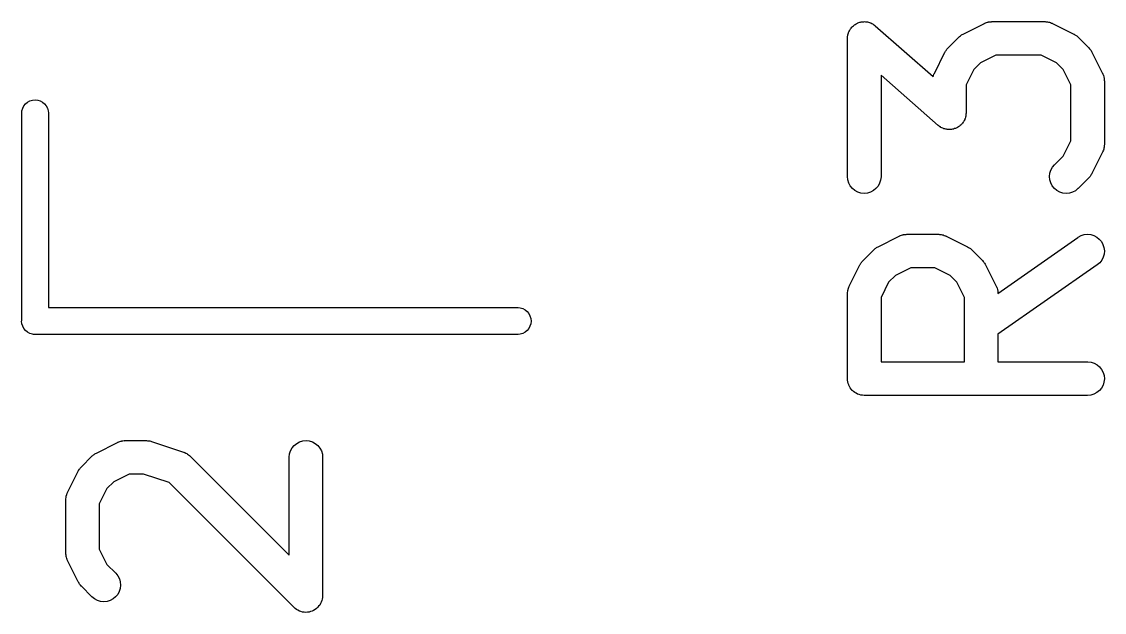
# Model space of a CAD drawing. Extents: x -1.2 to 49.3, y 2.3 to 45.6.
# Drawn here: x 25.98 to 30.827, y 15.616 to 18.261 of the extents above; entities that cross this region are included whole.
import ezdxf

# ---------------------------------------------------------------- set-up
doc = ezdxf.new("R2010")
doc.units = 0
doc.layers.add('BLACK', color=7, linetype='CONTINUOUS')

msp = doc.modelspace()

# ---------------------------------------------------------------- linework, layer by layer
at = {"layer": 'BLACK', "linetype": 'CONTINUOUS'}
for p, q in [((29.6892, 18.2258), (29.6905, 18.2281)), ((29.6905, 18.2281), (29.6935, 18.2317)), ((29.6935, 18.2317), (29.6963, 18.2355)), ((29.6963, 18.2355), (29.6982, 18.2373)), ((29.6982, 18.2373), (29.6999, 18.2393)), ((29.6999, 18.2393), (29.7036, 18.2422)), ((29.7036, 18.2422), (29.707, 18.2454)), ((29.707, 18.2454), (29.7093, 18.2468)), ((29.7093, 18.2468), (29.7113, 18.2485)), ((29.7113, 18.2485), (29.7155, 18.2506)), ((29.7155, 18.2506), (29.7195, 18.2531)), ((29.7195, 18.2531), (29.722, 18.254)), ((29.722, 18.254), (29.7243, 18.2553)), ((29.7243, 18.2553), (29.7288, 18.2566)), ((29.7288, 18.2566), (29.7332, 18.2582)), ((29.7332, 18.2582), (29.7358, 18.2586)), ((29.7358, 18.2586), (29.7383, 18.2594)), ((29.7383, 18.2594), (29.743, 18.2598)), ((29.743, 18.2598), (29.7477, 18.2606)), ((29.7477, 18.2606), (29.7503, 18.2605)), ((29.7503, 18.2605), (29.7529, 18.2607)), ((29.7529, 18.2607), (29.7576, 18.2602)), ((29.7576, 18.2602), (29.7623, 18.2601)), ((29.7623, 18.2601), (29.7648, 18.2595)), ((29.7648, 18.2595), (29.7675, 18.2592)), ((29.7675, 18.2592), (29.772, 18.2578)), ((29.772, 18.2578), (29.7765, 18.2567)), ((29.7765, 18.2567), (29.7789, 18.2556)), ((29.7789, 18.2556), (29.7814, 18.2549)), ((29.7814, 18.2549), (29.7856, 18.2526)), ((29.7856, 18.2526), (29.7899, 18.2507)), ((29.7899, 18.2507), (29.792, 18.2491)), ((29.792, 18.2491), (29.7943, 18.2479)), ((29.7943, 18.2479), (29.7979, 18.2449)), ((29.7979, 18.2449), (29.8018, 18.2422)), ((29.8018, 18.2422), (30.0611, 18.0153)), ((30.195, 18.2052), (30.2903, 18.2528)), ((30.2903, 18.2528), (30.2912, 18.2533)), ((30.2912, 18.2533), (30.2933, 18.254)), ((30.2933, 18.254), (30.2952, 18.2551)), ((30.2952, 18.2551), (30.3001, 18.2565)), ((30.3001, 18.2565), (30.3049, 18.2583)), ((30.3049, 18.2583), (30.3071, 18.2586)), ((30.3071, 18.2586), (30.3092, 18.2593)), ((30.3092, 18.2593), (30.3143, 18.2598)), ((30.3143, 18.2598), (30.3194, 18.2606)), ((30.3194, 18.2606), (30.3216, 18.2605)), ((30.3216, 18.2605), (30.3238, 18.2607)), ((30.3238, 18.2607), (30.5619, 18.2607)), ((30.5619, 18.2607), (30.563, 18.2607)), ((30.563, 18.2607), (30.5651, 18.2605)), ((30.5651, 18.2605), (30.5674, 18.2605)), ((30.5674, 18.2605), (30.5724, 18.2596)), ((30.5724, 18.2596), (30.5775, 18.2591)), ((30.5775, 18.2591), (30.5796, 18.2584)), ((30.5796, 18.2584), (30.5818, 18.258)), ((30.5818, 18.258), (30.5866, 18.2562)), ((30.5866, 18.2562), (30.5914, 18.2546)), ((30.5914, 18.2546), (30.5934, 18.2536)), ((30.5934, 18.2536), (30.5954, 18.2528)), ((30.5954, 18.2528), (30.6907, 18.2052)), ((29.6774, 18.1868), (29.6779, 18.1914)), ((29.6774, 18.1857), (29.6774, 18.1868)), ((29.6774, 17.5667), (29.6774, 18.1857)), ((29.6779, 18.1914), (29.6781, 18.1961)), ((29.6781, 18.1961), (29.6787, 18.1987)), ((29.6787, 18.1987), (29.679, 18.2013)), ((29.679, 18.2013), (29.6804, 18.2058)), ((29.6804, 18.2058), (29.6815, 18.2104)), ((29.6815, 18.2104), (29.6826, 18.2128)), ((29.6826, 18.2128), (29.6834, 18.2153)), ((29.6834, 18.2153), (29.6857, 18.2194)), ((29.6857, 18.2194), (29.6877, 18.2237)), ((29.6877, 18.2237), (29.6892, 18.2258)), ((30.1279, 18.1435), (30.1755, 18.1911)), ((30.1755, 18.1911), (30.1763, 18.1919)), ((30.1763, 18.1919), (30.1796, 18.1945)), ((30.1796, 18.1945), (30.1826, 18.1974)), ((30.1826, 18.1974), (30.1853, 18.199)), ((30.1853, 18.199), (30.1877, 18.201)), ((30.1877, 18.201), (30.1915, 18.2029)), ((30.1915, 18.2029), (30.195, 18.2052)), ((30.6907, 18.2052), (30.6916, 18.2047)), ((30.6916, 18.2047), (30.6952, 18.2024)), ((30.6952, 18.2024), (30.6989, 18.2004)), ((30.6989, 18.2004), (30.7013, 18.1984)), ((30.7013, 18.1984), (30.7039, 18.1967)), ((30.7039, 18.1967), (30.7069, 18.1938)), ((30.7069, 18.1938), (30.7102, 18.1911)), ((30.7102, 18.1911), (30.7578, 18.1435)), ((30.1166, 18.1285), (30.1186, 18.1322)), ((30.1186, 18.1322), (30.1206, 18.1346)), ((30.1206, 18.1346), (30.1223, 18.1372)), ((30.1223, 18.1372), (30.1252, 18.1403)), ((30.1252, 18.1403), (30.1279, 18.1435)), ((30.7578, 18.1435), (30.7585, 18.1428)), ((30.7585, 18.1428), (30.7612, 18.1395)), ((30.7612, 18.1395), (30.7641, 18.1364)), ((30.7641, 18.1364), (30.7657, 18.1338)), ((30.7657, 18.1338), (30.7677, 18.1313)), ((30.7677, 18.1313), (30.7696, 18.1276)), ((30.0663, 18.0288), (30.1139, 18.124)), ((30.1139, 18.124), (30.1143, 18.125)), ((30.1143, 18.125), (30.1166, 18.1285)), ((30.3415, 18.1107), (30.273, 18.0765)), ((30.5442, 18.1107), (30.3415, 18.1107)), ((30.6127, 18.0765), (30.5442, 18.1107)), ((30.7696, 18.1276), (30.7718, 18.124)), ((30.7718, 18.124), (30.8195, 18.0288)), ((30.2426, 18.046), (30.2083, 17.9775)), ((30.273, 18.0765), (30.2426, 18.046)), ((30.6431, 18.046), (30.6127, 18.0765)), ((30.6774, 17.9775), (30.6431, 18.046)), ((30.0839, 17.7959), (29.8274, 18.0204)), ((29.8274, 18.0204), (29.8274, 17.5667)), ((30.0611, 18.0153), (30.0628, 18.0199)), ((30.0628, 18.0199), (30.0644, 18.0248)), ((30.0644, 18.0248), (30.0655, 18.0267)), ((30.0655, 18.0267), (30.0663, 18.0288)), ((30.8195, 18.0288), (30.8199, 18.0278)), ((30.8199, 18.0278), (30.8207, 18.0258)), ((30.8207, 18.0258), (30.8217, 18.0238)), ((30.8217, 18.0238), (30.8232, 18.0189)), ((30.8232, 18.0189), (30.825, 18.0141)), ((30.825, 18.0141), (30.8253, 18.0119)), ((30.8253, 18.0119), (30.826, 18.0098)), ((30.826, 18.0098), (30.8265, 18.0047)), ((30.8265, 18.0047), (30.8273, 17.9996)), ((30.8273, 17.9996), (30.8272, 17.9974)), ((30.8272, 17.9974), (30.8274, 17.9952)), ((30.8274, 17.9952), (30.8274, 17.7095)), ((30.2083, 17.9775), (30.2083, 17.8524)), ((30.6774, 17.7272), (30.6774, 17.9775)), ((25.9899, 17.8835), (25.9974, 17.8926)), ((25.9974, 17.8926), (26.0065, 17.9001)), ((26.0065, 17.9001), (26.0169, 17.9057)), ((26.0169, 17.9057), (26.0282, 17.9091)), ((26.0282, 17.9091), (26.04, 17.9103)), ((26.04, 17.9103), (26.0518, 17.9091)), ((26.0518, 17.9091), (26.0631, 17.9057)), ((26.0631, 17.9057), (26.0735, 17.9001)), ((26.0735, 17.9001), (26.0826, 17.8926)), ((26.0826, 17.8926), (26.0901, 17.8835)), ((25.98, 17.8529), (25.9809, 17.8618)), ((25.98, 16.9229), (25.98, 17.8529)), ((25.9809, 17.8618), (25.9843, 17.8731)), ((25.9843, 17.8731), (25.9899, 17.8835)), ((26.0901, 17.8835), (26.0957, 17.8731)), ((26.0957, 17.8731), (26.0991, 17.8618)), ((26.0991, 17.8618), (26.1, 17.8529)), ((26.1, 17.8529), (26.1, 16.98)), ((30.2076, 17.842), (30.207, 17.8394)), ((30.2078, 17.8467), (30.2076, 17.842)), ((30.2083, 17.8513), (30.2078, 17.8467)), ((30.2083, 17.8524), (30.2083, 17.8513)), ((30.0878, 17.7932), (30.0839, 17.7959)), ((30.0914, 17.7902), (30.0878, 17.7932)), ((30.1765, 17.7913), (30.1744, 17.7896)), ((30.1787, 17.7927), (30.1765, 17.7913)), ((30.1821, 17.7958), (30.1787, 17.7927)), ((30.1858, 17.7988), (30.1821, 17.7958)), ((30.1875, 17.8008), (30.1858, 17.7988)), ((30.1894, 17.8026), (30.1875, 17.8008)), ((30.1922, 17.8064), (30.1894, 17.8026)), ((30.1952, 17.81), (30.1922, 17.8064)), ((30.1965, 17.8123), (30.1952, 17.81)), ((30.198, 17.8144), (30.1965, 17.8123)), ((30.2, 17.8187), (30.198, 17.8144)), ((30.2023, 17.8228), (30.2, 17.8187)), ((30.2031, 17.8253), (30.2023, 17.8228)), ((30.2042, 17.8277), (30.2031, 17.8253)), ((30.2053, 17.8323), (30.2042, 17.8277)), ((30.2067, 17.8368), (30.2053, 17.8323)), ((30.207, 17.8394), (30.2067, 17.8368)), ((30.0937, 17.789), (30.0914, 17.7902)), ((30.0958, 17.7874), (30.0937, 17.789)), ((30.1001, 17.7855), (30.0958, 17.7874)), ((30.1043, 17.7832), (30.1001, 17.7855)), ((30.1068, 17.7825), (30.1043, 17.7832)), ((30.1092, 17.7814), (30.1068, 17.7825)), ((30.1138, 17.7803), (30.1092, 17.7814)), ((30.1183, 17.7789), (30.1138, 17.7803)), ((30.1209, 17.7786), (30.1183, 17.7789)), ((30.1234, 17.778), (30.1209, 17.7786)), ((30.1281, 17.7779), (30.1234, 17.778)), ((30.1328, 17.7774), (30.1281, 17.7779)), ((30.1354, 17.7776), (30.1328, 17.7774)), ((30.1381, 17.7775), (30.1354, 17.7776)), ((30.1427, 17.7783), (30.1381, 17.7775)), ((30.1474, 17.7787), (30.1427, 17.7783)), ((30.1499, 17.7795), (30.1474, 17.7787)), ((30.1525, 17.7799), (30.1499, 17.7795)), ((30.1569, 17.7815), (30.1525, 17.7799)), ((30.1614, 17.7828), (30.1569, 17.7815)), ((30.1638, 17.7841), (30.1614, 17.7828)), ((30.1662, 17.785), (30.1638, 17.7841)), ((30.1702, 17.7874), (30.1662, 17.785)), ((30.1744, 17.7896), (30.1702, 17.7874)), ((30.6431, 17.6587), (30.6774, 17.7272)), ((30.8263, 17.699), (30.8257, 17.6939)), ((30.8272, 17.7041), (30.8263, 17.699)), ((30.8274, 17.7085), (30.8271, 17.7063)), ((30.8271, 17.7063), (30.8272, 17.7041)), ((30.8274, 17.7095), (30.8274, 17.7085)), ((30.6041, 17.6197), (30.6431, 17.6587)), ((30.8195, 17.676), (30.7718, 17.5807)), ((30.8203, 17.678), (30.8195, 17.676)), ((30.8213, 17.68), (30.8203, 17.678)), ((30.8229, 17.6849), (30.8213, 17.68)), ((30.8247, 17.6897), (30.8229, 17.6849)), ((30.8251, 17.6918), (30.8247, 17.6897)), ((30.8257, 17.6939), (30.8251, 17.6918)), ((30.5879, 17.5955), (30.5948, 17.6084)), ((30.5948, 17.6084), (30.6041, 17.6197)), ((29.6788, 17.5521), (29.6774, 17.5667)), ((29.683, 17.5381), (29.6788, 17.5521)), ((29.8257, 17.5511), (29.8213, 17.5371)), ((29.8274, 17.5656), (29.8257, 17.5511)), ((29.8274, 17.5667), (29.8274, 17.5656)), ((30.5821, 17.5669), (30.5836, 17.5815)), ((30.5835, 17.5524), (30.5821, 17.5669)), ((30.5877, 17.5383), (30.5835, 17.5524)), ((30.5836, 17.5815), (30.5879, 17.5955)), ((30.7578, 17.5613), (30.7102, 17.5136)), ((30.7605, 17.5645), (30.7578, 17.5613)), ((30.7634, 17.5675), (30.7605, 17.5645)), ((30.7651, 17.5702), (30.7634, 17.5675)), ((30.7671, 17.5726), (30.7651, 17.5702)), ((30.7691, 17.5763), (30.7671, 17.5726)), ((30.7714, 17.5798), (30.7691, 17.5763)), ((30.7718, 17.5807), (30.7714, 17.5798)), ((29.6899, 17.5252), (29.683, 17.5381)), ((29.6992, 17.5138), (29.6899, 17.5252)), ((29.7104, 17.5045), (29.6992, 17.5138)), ((29.7233, 17.4975), (29.7104, 17.5045)), ((29.7934, 17.5039), (29.7805, 17.4971)), ((29.8049, 17.5131), (29.7934, 17.5039)), ((29.8143, 17.5243), (29.8049, 17.5131)), ((29.8213, 17.5371), (29.8143, 17.5243)), ((30.5945, 17.5254), (30.5877, 17.5383)), ((30.6037, 17.514), (30.5945, 17.5254)), ((30.615, 17.5046), (30.6037, 17.514)), ((30.6278, 17.4976), (30.615, 17.5046)), ((30.698, 17.5038), (30.685, 17.497)), ((30.7094, 17.5129), (30.698, 17.5038)), ((30.7102, 17.5136), (30.7094, 17.5129)), ((29.7373, 17.4932), (29.7233, 17.4975)), ((29.7519, 17.4917), (29.7373, 17.4932)), ((29.7664, 17.493), (29.7519, 17.4917)), ((29.7805, 17.4971), (29.7664, 17.493)), ((30.6418, 17.4933), (30.6278, 17.4976)), ((30.6564, 17.4917), (30.6418, 17.4933)), ((30.6709, 17.4929), (30.6564, 17.4917)), ((30.685, 17.497), (30.6709, 17.4929)), ((29.924, 17.3059), (29.9262, 17.3063)), ((29.9262, 17.3063), (29.9283, 17.3069)), ((29.9283, 17.3069), (29.9334, 17.3074)), ((29.9334, 17.3074), (29.9385, 17.3082)), ((29.9385, 17.3082), (29.9407, 17.3081)), ((29.9407, 17.3081), (29.9429, 17.3083)), ((29.9429, 17.3083), (30.0857, 17.3083)), ((30.0857, 17.3083), (30.0868, 17.3083)), ((30.0868, 17.3083), (30.089, 17.3081)), ((30.089, 17.3081), (30.0912, 17.3081)), ((30.0912, 17.3081), (30.0962, 17.3073)), ((30.0962, 17.3073), (30.1013, 17.3067)), ((30.1013, 17.3067), (30.1034, 17.306)), ((30.7231, 17.3024), (30.7371, 17.3068)), ((30.7371, 17.3068), (30.7516, 17.3083)), ((30.7516, 17.3083), (30.7662, 17.3071)), ((30.7662, 17.3071), (30.7802, 17.303)), ((29.8141, 17.2528), (29.9093, 17.3004)), ((29.9093, 17.3004), (29.9103, 17.3009)), ((29.9103, 17.3009), (29.9123, 17.3016)), ((29.9123, 17.3016), (29.9143, 17.3027)), ((29.9143, 17.3027), (29.9192, 17.3042)), ((29.9192, 17.3042), (29.924, 17.3059)), ((30.1034, 17.306), (30.1056, 17.3057)), ((30.1056, 17.3057), (30.1104, 17.3038)), ((30.1104, 17.3038), (30.1153, 17.3023)), ((30.1153, 17.3023), (30.1172, 17.3012)), ((30.1172, 17.3012), (30.1193, 17.3004)), ((30.1193, 17.3004), (30.2145, 17.2528)), ((30.3511, 17.044), (30.7094, 17.2948)), ((30.7094, 17.2948), (30.7102, 17.2954)), ((30.7102, 17.2954), (30.7231, 17.3024)), ((30.7802, 17.303), (30.7932, 17.2962)), ((30.7932, 17.2962), (30.8047, 17.2871)), ((30.8047, 17.2871), (30.8141, 17.2759)), ((30.8141, 17.2759), (30.8212, 17.2631)), ((30.8212, 17.2631), (30.8257, 17.2492)), ((29.747, 17.1911), (29.7946, 17.2387)), ((29.7946, 17.2387), (29.7953, 17.2395)), ((29.7953, 17.2395), (29.7986, 17.2421)), ((29.7986, 17.2421), (29.8017, 17.245)), ((29.8017, 17.245), (29.8043, 17.2467)), ((29.8043, 17.2467), (29.8068, 17.2486)), ((29.8068, 17.2486), (29.8105, 17.2506)), ((29.8105, 17.2506), (29.8141, 17.2528)), ((30.2145, 17.2528), (30.2154, 17.2523)), ((30.2154, 17.2523), (30.219, 17.25)), ((30.219, 17.25), (30.2227, 17.248)), ((30.2227, 17.248), (30.2251, 17.2461)), ((30.2251, 17.2461), (30.2277, 17.2444)), ((30.2277, 17.2444), (30.2307, 17.2414)), ((30.2307, 17.2414), (30.234, 17.2387)), ((30.234, 17.2387), (30.2816, 17.1911)), ((30.8262, 17.22), (30.8222, 17.206)), ((30.8257, 17.2492), (30.8274, 17.2346)), ((30.8274, 17.2346), (30.8262, 17.22)), ((29.6853, 17.0764), (29.7329, 17.1716)), ((29.7329, 17.1716), (29.7334, 17.1726)), ((29.7334, 17.1726), (29.7357, 17.1761)), ((29.7357, 17.1761), (29.7377, 17.1798)), ((29.7377, 17.1798), (29.7397, 17.1822)), ((29.7397, 17.1822), (29.7414, 17.1849)), ((29.7414, 17.1849), (29.7443, 17.1879)), ((29.7443, 17.1879), (29.747, 17.1911)), ((30.2816, 17.1911), (30.2823, 17.1904)), ((30.2823, 17.1904), (30.285, 17.1871)), ((30.285, 17.1871), (30.2879, 17.184)), ((30.2879, 17.184), (30.2895, 17.1814)), ((30.2895, 17.1814), (30.2915, 17.1789)), ((30.2915, 17.1789), (30.2934, 17.1752)), ((30.2934, 17.1752), (30.2957, 17.1716)), ((30.2957, 17.1716), (30.3433, 17.0764)), ((30.7954, 17.1719), (30.3512, 16.861)), ((30.8065, 17.1814), (30.7954, 17.1719)), ((30.8156, 17.1929), (30.8065, 17.1814)), ((30.8222, 17.206), (30.8156, 17.1929)), ((29.892, 17.1241), (29.8616, 17.0937)), ((29.9606, 17.1583), (29.892, 17.1241)), ((30.068, 17.1583), (29.9606, 17.1583)), ((30.1365, 17.1241), (30.068, 17.1583)), ((30.1669, 17.0937), (30.1365, 17.1241)), ((29.6801, 17.0627), (29.6819, 17.0675)), ((29.6819, 17.0675), (29.6834, 17.0724)), ((29.6834, 17.0724), (29.6845, 17.0743)), ((29.6845, 17.0743), (29.6853, 17.0764)), ((29.8616, 17.0937), (29.8274, 17.0252)), ((30.2012, 17.0252), (30.1669, 17.0937)), ((30.3433, 17.0764), (30.3437, 17.0755)), ((30.3437, 17.0755), (30.3445, 17.0734)), ((30.3445, 17.0734), (30.3455, 17.0714)), ((30.3455, 17.0714), (30.347, 17.0665)), ((30.347, 17.0665), (30.3488, 17.0617)), ((29.6774, 17.0439), (29.6776, 17.0461)), ((29.6774, 17.0429), (29.6774, 17.0439)), ((29.6774, 16.6619), (29.6774, 17.0429)), ((29.6776, 17.0483), (29.6784, 17.0534)), ((29.6776, 17.0461), (29.6776, 17.0483)), ((29.6784, 17.0534), (29.679, 17.0585)), ((29.679, 17.0585), (29.6797, 17.0605)), ((29.6797, 17.0605), (29.6801, 17.0627)), ((29.8274, 17.0252), (29.8274, 16.7369)), ((30.2012, 16.7369), (30.2012, 17.0252)), ((30.3488, 17.0617), (30.3491, 17.0595)), ((30.3491, 17.0595), (30.3498, 17.0574)), ((30.3498, 17.0574), (30.3503, 17.0523)), ((30.3503, 17.0523), (30.3511, 17.0473)), ((30.3511, 17.0473), (30.351, 17.0451)), ((30.351, 17.0451), (30.3511, 17.044)), ((26.1, 16.98), (28.2029, 16.98)), ((28.2029, 16.98), (28.2118, 16.9791)), ((28.2118, 16.9791), (28.2231, 16.9757)), ((28.2231, 16.9757), (28.2335, 16.9701)), ((28.2335, 16.9701), (28.2426, 16.9626)), ((25.9797, 16.92), (25.98, 16.9229)), ((25.9809, 16.9082), (25.9797, 16.92)), ((28.2426, 16.9626), (28.2501, 16.9535)), ((28.2501, 16.9535), (28.2557, 16.9431)), ((28.2557, 16.9431), (28.2591, 16.9318)), ((28.2591, 16.9318), (28.2603, 16.92)), ((28.2603, 16.92), (28.2591, 16.9082)), ((25.9843, 16.8969), (25.9809, 16.9082)), ((25.9899, 16.8865), (25.9843, 16.8969)), ((25.9974, 16.8774), (25.9899, 16.8865)), ((26.0065, 16.8699), (25.9974, 16.8774)), ((28.2426, 16.8774), (28.2335, 16.8699)), ((28.2501, 16.8865), (28.2426, 16.8774)), ((28.2557, 16.8969), (28.2501, 16.8865)), ((28.2591, 16.9082), (28.2557, 16.8969)), ((26.0169, 16.8643), (26.0065, 16.8699)), ((26.0282, 16.8609), (26.0169, 16.8643)), ((26.0327, 16.8604), (26.0282, 16.8609)), ((26.04, 16.8597), (26.0327, 16.8604)), ((26.0429, 16.86), (26.04, 16.8597)), ((28.2029, 16.86), (26.0429, 16.86)), ((28.2118, 16.8609), (28.2029, 16.86)), ((28.2231, 16.8643), (28.2118, 16.8609)), ((28.2335, 16.8699), (28.2231, 16.8643)), ((30.3512, 16.861), (30.3512, 16.7369)), ((29.8274, 16.7369), (30.2012, 16.7369)), ((30.3512, 16.7369), (30.7524, 16.7369)), ((30.7524, 16.7369), (30.7534, 16.7369)), ((30.7534, 16.7369), (30.768, 16.7353)), ((30.768, 16.7353), (30.7819, 16.7308)), ((30.7819, 16.7308), (30.7948, 16.7238)), ((30.7948, 16.7238), (30.806, 16.7144)), ((30.806, 16.7144), (30.8151, 16.703)), ((30.8151, 16.703), (30.8219, 16.69)), ((30.8219, 16.69), (30.8261, 16.676)), ((29.6781, 16.6549), (29.6774, 16.6619)), ((29.6787, 16.6479), (29.6781, 16.6549)), ((29.6788, 16.6476), (29.6787, 16.6479)), ((29.6788, 16.6473), (29.6788, 16.6476)), ((29.6808, 16.6406), (29.6788, 16.6473)), ((29.6828, 16.6338), (29.6808, 16.6406)), ((29.683, 16.6336), (29.6828, 16.6338)), ((29.683, 16.6333), (29.683, 16.6336)), ((29.6864, 16.6271), (29.683, 16.6333)), ((30.8215, 16.6328), (30.8146, 16.62)), ((30.8258, 16.6468), (30.8215, 16.6328)), ((30.8274, 16.6614), (30.8258, 16.6468)), ((30.8261, 16.676), (30.8274, 16.6614)), ((29.6896, 16.6208), (29.6864, 16.6271)), ((29.6898, 16.6206), (29.6896, 16.6208)), ((29.6899, 16.6204), (29.6898, 16.6206)), ((29.6944, 16.6149), (29.6899, 16.6204)), ((29.6988, 16.6094), (29.6944, 16.6149)), ((29.699, 16.6093), (29.6988, 16.6094)), ((29.6992, 16.6091), (29.699, 16.6093)), ((29.7046, 16.6046), (29.6992, 16.6091)), ((29.71, 16.6), (29.7046, 16.6046)), ((29.7102, 16.5999), (29.71, 16.6)), ((29.7104, 16.5997), (29.7102, 16.5999)), ((29.7166, 16.5964), (29.7104, 16.5997)), ((29.7228, 16.593), (29.7166, 16.5964)), ((29.7231, 16.5929), (29.7228, 16.593)), ((29.7233, 16.5928), (29.7231, 16.5929)), ((29.7301, 16.5907), (29.7233, 16.5928)), ((29.7368, 16.5885), (29.7301, 16.5907)), ((29.737, 16.5885), (29.7368, 16.5885)), ((29.7373, 16.5884), (29.737, 16.5885)), ((29.7443, 16.5877), (29.7373, 16.5884)), ((29.7513, 16.5869), (29.7443, 16.5877)), ((29.7518, 16.5869), (29.7513, 16.5869)), ((29.7519, 16.5869), (29.7518, 16.5869)), ((29.7524, 16.5869), (29.7519, 16.5869)), ((29.7519, 16.5869), (29.7519, 16.5869)), ((30.7524, 16.5869), (29.7524, 16.5869)), ((30.7669, 16.5883), (30.7524, 16.5869)), ((30.781, 16.5926), (30.7669, 16.5883)), ((30.7939, 16.5994), (30.781, 16.5926)), ((30.8052, 16.6087), (30.7939, 16.5994)), ((30.8146, 16.62), (30.8052, 16.6087)), ((26.3141, 16.329), (26.4093, 16.3766)), ((26.4093, 16.3766), (26.4103, 16.3771)), ((26.4103, 16.3771), (26.4123, 16.3778)), ((26.4123, 16.3778), (26.4143, 16.3789)), ((26.4143, 16.3789), (26.4192, 16.3803)), ((26.4192, 16.3803), (26.424, 16.3821)), ((26.424, 16.3821), (26.4262, 16.3825)), ((26.4262, 16.3825), (26.4283, 16.3831)), ((26.4283, 16.3831), (26.4334, 16.3836)), ((26.4334, 16.3836), (26.4385, 16.3844)), ((26.4385, 16.3844), (26.4407, 16.3843)), ((26.4407, 16.3843), (26.4429, 16.3845)), ((26.4429, 16.3845), (26.5381, 16.3845)), ((26.5381, 16.3845), (26.5391, 16.3845)), ((26.5391, 16.3845), (26.5433, 16.384)), ((26.5433, 16.384), (26.5475, 16.3839)), ((26.5475, 16.3839), (26.5506, 16.3832)), ((26.5506, 16.3832), (26.5537, 16.3829)), ((26.5537, 16.3829), (26.5577, 16.3816)), ((26.5577, 16.3816), (26.5618, 16.3807)), ((26.5618, 16.3807), (26.7047, 16.3331)), ((27.179, 16.3251), (27.1834, 16.3391)), ((27.1834, 16.3391), (27.1905, 16.3519)), ((27.1905, 16.3519), (27.1999, 16.3631)), ((27.1999, 16.3631), (27.2113, 16.3723)), ((27.2113, 16.3723), (27.2243, 16.3791)), ((27.2243, 16.3791), (27.2383, 16.3832)), ((27.2383, 16.3832), (27.2529, 16.3845)), ((27.2529, 16.3845), (27.2675, 16.383)), ((27.2675, 16.383), (27.2814, 16.3787)), ((27.2814, 16.3787), (27.2943, 16.3717)), ((27.2943, 16.3717), (27.3056, 16.3624)), ((27.3056, 16.3624), (27.3148, 16.351)), ((27.3148, 16.351), (27.3217, 16.3381)), ((27.3217, 16.3381), (27.326, 16.3241)), ((26.247, 16.2673), (26.2946, 16.3149)), ((26.2946, 16.3149), (26.2953, 16.3157)), ((26.2953, 16.3157), (26.2986, 16.3183)), ((26.2986, 16.3183), (26.3017, 16.3212)), ((26.3017, 16.3212), (26.3043, 16.3229)), ((26.3043, 16.3229), (26.3068, 16.3248)), ((26.3068, 16.3248), (26.3105, 16.3267)), ((26.3105, 16.3267), (26.3141, 16.329)), ((26.7047, 16.3331), (26.7057, 16.3327)), ((26.7057, 16.3327), (26.7077, 16.3318)), ((26.7077, 16.3318), (26.7098, 16.3311)), ((26.7098, 16.3311), (26.7143, 16.3287)), ((26.7143, 16.3287), (26.7189, 16.3266)), ((26.7189, 16.3266), (26.7207, 16.3253)), ((26.7207, 16.3253), (26.7227, 16.3242)), ((26.7227, 16.3242), (26.7266, 16.321)), ((26.7266, 16.321), (26.7308, 16.318)), ((26.7308, 16.318), (26.7323, 16.3163)), ((26.7323, 16.3163), (26.734, 16.3149)), ((26.734, 16.3149), (27.1774, 15.8715)), ((27.1774, 16.3106), (27.179, 16.3251)), ((27.1774, 16.3095), (27.1774, 16.3106)), ((27.1774, 15.8715), (27.1774, 16.3095)), ((27.326, 16.3241), (27.3274, 16.3095)), ((27.3274, 16.3095), (27.3274, 15.6905)), ((26.1853, 16.1526), (26.2329, 16.2478)), ((26.2329, 16.2478), (26.2334, 16.2488)), ((26.2334, 16.2488), (26.2357, 16.2523)), ((26.2357, 16.2523), (26.2377, 16.256)), ((26.2377, 16.256), (26.2397, 16.2584)), ((26.2397, 16.2584), (26.2414, 16.261)), ((26.2414, 16.261), (26.2443, 16.2641)), ((26.2443, 16.2641), (26.247, 16.2673)), ((26.392, 16.2003), (26.3616, 16.1699)), ((26.4606, 16.2345), (26.392, 16.2003)), ((26.5259, 16.2345), (26.4606, 16.2345)), ((26.6404, 16.1964), (26.5259, 16.2345)), ((27.1993, 15.6374), (26.6404, 16.1964)), ((26.1801, 16.1389), (26.1819, 16.1437)), ((26.1819, 16.1437), (26.1834, 16.1486)), ((26.1834, 16.1486), (26.1845, 16.1505)), ((26.1845, 16.1505), (26.1853, 16.1526)), ((26.3616, 16.1699), (26.3274, 16.1013)), ((26.1774, 16.1201), (26.1776, 16.1223)), ((26.1774, 16.119), (26.1774, 16.1201)), ((26.1774, 15.881), (26.1774, 16.119)), ((26.1776, 16.1245), (26.1784, 16.1296)), ((26.1776, 16.1223), (26.1776, 16.1245)), ((26.1784, 16.1296), (26.179, 16.1346)), ((26.179, 16.1346), (26.1797, 16.1367)), ((26.1797, 16.1367), (26.1801, 16.1389)), ((26.3274, 16.1013), (26.3274, 15.8987)), ((26.1776, 15.8788), (26.1774, 15.881)), ((26.1775, 15.8765), (26.1776, 15.8788)), ((26.1783, 15.8715), (26.1775, 15.8765)), ((26.1788, 15.8664), (26.1783, 15.8715)), ((26.1794, 15.8643), (26.1788, 15.8664)), ((26.1798, 15.8621), (26.1794, 15.8643)), ((26.1816, 15.8573), (26.1798, 15.8621)), ((26.183, 15.8524), (26.1816, 15.8573)), ((26.1841, 15.8504), (26.183, 15.8524)), ((26.3274, 15.8987), (26.3616, 15.8301)), ((26.1848, 15.8484), (26.1841, 15.8504)), ((26.1853, 15.8474), (26.1848, 15.8484)), ((26.2329, 15.7522), (26.1853, 15.8474)), ((26.3616, 15.8301), (26.4007, 15.7911)), ((26.4007, 15.7911), (26.4014, 15.7904)), ((26.4014, 15.7904), (26.4105, 15.7789)), ((26.4105, 15.7789), (26.4173, 15.7659)), ((26.4173, 15.7659), (26.4213, 15.7519)), ((26.2352, 15.7486), (26.2329, 15.7522)), ((26.2371, 15.7449), (26.2352, 15.7486)), ((26.239, 15.7424), (26.2371, 15.7449)), ((26.2407, 15.7398), (26.239, 15.7424)), ((26.2436, 15.7367), (26.2407, 15.7398)), ((26.2462, 15.7334), (26.2436, 15.7367)), ((26.247, 15.7327), (26.2462, 15.7334)), ((26.2946, 15.6851), (26.247, 15.7327)), ((26.4167, 15.7088), (26.4096, 15.6959)), ((26.421, 15.7228), (26.4167, 15.7088)), ((26.4226, 15.7373), (26.421, 15.7228)), ((26.4213, 15.7519), (26.4226, 15.7373)), ((26.3059, 15.6758), (26.2946, 15.6851)), ((26.3188, 15.6689), (26.3059, 15.6758)), ((26.3328, 15.6646), (26.3188, 15.6689)), ((26.3474, 15.6631), (26.3328, 15.6646)), ((26.3619, 15.6645), (26.3474, 15.6631)), ((26.376, 15.6687), (26.3619, 15.6645)), ((26.3889, 15.6755), (26.376, 15.6687)), ((26.4003, 15.6847), (26.3889, 15.6755)), ((26.4096, 15.6959), (26.4003, 15.6847)), ((27.3213, 15.6609), (27.3178, 15.6545)), ((27.3214, 15.6611), (27.3213, 15.6609)), ((27.3235, 15.6679), (27.3214, 15.6612)), ((27.3214, 15.6612), (27.3214, 15.6611)), ((27.3257, 15.6749), (27.3235, 15.6679)), ((27.3258, 15.675), (27.3257, 15.6749)), ((27.3266, 15.6821), (27.3258, 15.6751)), ((27.3258, 15.6751), (27.3258, 15.675)), ((27.3274, 15.6894), (27.3266, 15.6821)), ((27.3274, 15.6905), (27.3274, 15.6897)), ((27.3274, 15.6897), (27.3274, 15.6897)), ((27.3274, 15.6897), (27.3274, 15.6897)), ((27.3274, 15.6897), (27.3274, 15.6894)), ((27.2049, 15.6329), (27.1993, 15.6374)), ((27.2104, 15.6283), (27.2049, 15.6329)), ((27.2106, 15.6282), (27.2104, 15.6283)), ((27.2107, 15.6282), (27.2106, 15.6282)), ((27.2169, 15.6248), (27.2107, 15.6282)), ((27.2233, 15.6213), (27.2169, 15.6248)), ((27.2234, 15.6213), (27.2233, 15.6213)), ((27.2236, 15.6212), (27.2234, 15.6213)), ((27.2303, 15.6192), (27.2236, 15.6212)), ((27.2373, 15.617), (27.2303, 15.6192)), ((27.2374, 15.617), (27.2373, 15.617)), ((27.2376, 15.617), (27.2374, 15.617)), ((27.2448, 15.6162), (27.2376, 15.617)), ((27.2519, 15.6155), (27.2448, 15.6162)), ((27.252, 15.6155), (27.2519, 15.6155)), ((27.2521, 15.6155), (27.252, 15.6155)), ((27.2593, 15.6162), (27.2521, 15.6155)), ((27.2664, 15.6168), (27.2593, 15.6162)), ((27.2666, 15.6168), (27.2664, 15.6168)), ((27.2667, 15.6169), (27.2666, 15.6168)), ((27.2736, 15.6189), (27.2667, 15.6169)), ((27.2805, 15.6209), (27.2736, 15.6189)), ((27.2806, 15.621), (27.2805, 15.6209)), ((27.2807, 15.621), (27.2806, 15.621)), ((27.2871, 15.6244), (27.2807, 15.621)), ((27.2934, 15.6277), (27.2871, 15.6244)), ((27.2935, 15.6278), (27.2934, 15.6277)), ((27.2937, 15.6279), (27.2935, 15.6278)), ((27.2992, 15.6324), (27.2937, 15.6279)), ((27.3049, 15.6369), (27.2992, 15.6324)), ((27.305, 15.6371), (27.3049, 15.637)), ((27.3049, 15.637), (27.3049, 15.6369)), ((27.3095, 15.6425), (27.305, 15.6371)), ((27.3143, 15.6481), (27.3095, 15.6425)), ((27.3144, 15.6483), (27.3143, 15.6482)), ((27.3143, 15.6482), (27.3143, 15.6481)), ((27.3178, 15.6545), (27.3144, 15.6483))]:
    msp.add_line(p, q, dxfattribs=at)

doc.saveas('drawing.dxf')
